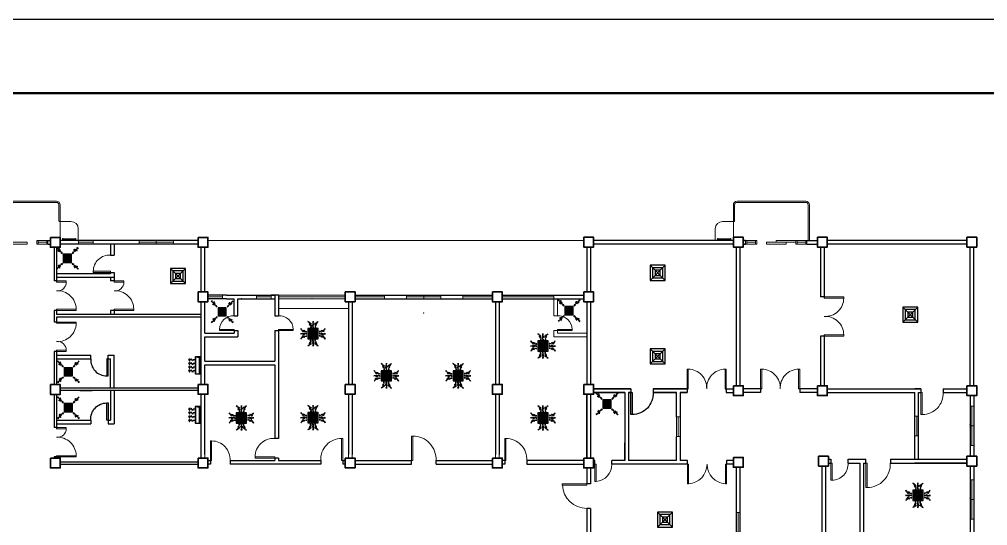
# Model space of a CAD drawing. Header units: millimetres. Extents: x 150 to 360, y 293 to 443.
# Drawn here: x 189.41 to 228.89, y 342.28 to 362.92 of the extents above; entities that cross this region are included whole.
import ezdxf

# ---------------------------------------------------------------- set-up
doc = ezdxf.new("R2010")
doc.units = ezdxf.units.MM
doc.header["$MEASUREMENT"] = 0
for name, color, linetype in [('.1', 1, 'Continuous'), ('AIR', 7, 'Continuous'), ('diffuser', 7, 'Continuous'), ('Legends', 7, 'Continuous'), ('template', 7, 'Continuous')]:
    doc.layers.add(name, color=color, linetype=linetype)

# ---------------------------------------------------------------- blocks, each defined once
blk = doc.blocks.new('dr 900')
at = {"color": 8, "ltscale": 0.03}
blk.add_lwpolyline([(0, 0), (0.05, 0), (0.05, 0.9), (0, 0.9)], close=True, dxfattribs=at)
blk.add_arc((0.05, 0.049), 0.851, 356.7268, 90, dxfattribs=at)
blk = doc.blocks.new('dr 700')
at = {"color": 8, "ltscale": 0.03}
blk.add_lwpolyline([(0, 0), (0.05, 0), (0.05, 0.7), (0, 0.7)], close=True, dxfattribs=at)
blk.add_arc((0.05, 0.048), 0.652, 355.7578, 90, dxfattribs=at)
blk = doc.blocks.new('GRILL-C-IN')
at = {"layer": 'AIR', "ltscale": 3}
for p, q in [((-0.623, 0.601), (-0.674, 0.651)), ((-0.601, 0.623), (-0.651, 0.674)), ((-0.637, 0.637), (-0.3, 0.3)), ((0.637, 0.637), (0.3, 0.3)), ((0.601, 0.623), (0.651, 0.674)), ((0.623, 0.601), (0.674, 0.651)), ((-0.637, -0.637), (-0.3, -0.3)), ((0.637, -0.637), (0.3, -0.3)), ((-0.623, -0.601), (-0.674, -0.651)), ((-0.601, -0.623), (-0.651, -0.674)), ((0.601, -0.623), (0.651, -0.674)), ((0.623, -0.601), (0.674, -0.651))]:
    blk.add_line(p, q, dxfattribs=at)
at = {"layer": 'AIR'}
for p, q in [((-0.188, 0.187), (0.187, -0.188)), ((0.187, 0.187), (-0.188, -0.188))]:
    blk.add_line(p, q, dxfattribs=at)
at = {"layer": 'AIR', "ltscale": 3}
for points in [[(-0.362, 0.393), (-0.393, 0.362), (-0.3, 0.3)], [(0.393, 0.362), (0.362, 0.393), (0.3, 0.3)], [(-0.362, -0.393), (-0.393, -0.362), (-0.3, -0.3)], [(0.393, -0.362), (0.362, -0.393), (0.3, -0.3)]]:
    blk.add_lwpolyline(points, close=True, dxfattribs=at)
at = {"layer": 'AIR'}
for points in [[(-0.25, -0.25), (0.25, -0.25), (0.25, 0.25), (-0.25, 0.25)], [(-0.188, -0.188), (0.187, -0.188), (0.187, 0.187), (-0.188, 0.187)], [(-0.125, -0.125), (0.125, -0.125), (0.125, 0.125), (-0.125, 0.125)], [(-0.062, -0.062), (0.062, -0.062), (0.062, 0.062), (-0.062, 0.062)]]:
    blk.add_lwpolyline(points, close=True, dxfattribs=at)
at = {"layer": 'AIR', "ltscale": 3}
for points in [[(-0.441, 0.441), (-0.512, 0.404), (-0.432, 0.514), (-0.568, 0.43), (-0.477, 0.6), (-0.561, 0.561)], [(0.441, 0.441), (0.404, 0.512), (0.514, 0.432), (0.43, 0.568), (0.6, 0.477), (0.561, 0.561)], [(-0.441, -0.441), (-0.512, -0.404), (-0.432, -0.514), (-0.568, -0.43), (-0.477, -0.6), (-0.561, -0.561)], [(0.441, -0.441), (0.404, -0.512), (0.514, -0.432), (0.43, -0.568), (0.6, -0.477), (0.561, -0.561)]]:
    blk.add_spline(points, degree=3, dxfattribs=at)
for points in [[(-0.3, 0.3), (-0.362, 0.393), (-0.393, 0.362)], [(0.3, 0.3), (0.393, 0.362), (0.362, 0.393)], [(-0.3, -0.3), (-0.362, -0.393), (-0.393, -0.362)], [(0.3, -0.3), (0.393, -0.362), (0.362, -0.393)]]:
    blk.add_solid(points, dxfattribs=at)
blk = doc.blocks.new('AC-S-12')
at = {"layer": 'diffuser'}
for p, q in [((-0.15, 0.15), (0.15, -0.15)), ((0.15, 0.15), (-0.15, -0.15)), ((-0.15, 0.15), (-0.15, -0.15)), ((0.15, 0.15), (-0.15, 0.15)), ((-0.1, 0.1), (-0.1, -0.1)), ((0.1, 0.1), (-0.1, 0.1)), ((-0.05, 0.05), (-0.05, -0.05)), ((0.05, 0.05), (-0.05, 0.05)), ((0.05, -0.05), (0.05, 0.05)), ((0.1, -0.1), (0.1, 0.1)), ((0.15, -0.15), (0.15, 0.15)), ((-0.15, -0.15), (0.15, -0.15)), ((-0.1, -0.1), (0.1, -0.1)), ((-0.05, -0.05), (0.05, -0.05))]:
    blk.add_line(p, q, dxfattribs=at)
for points in [[(-0.358, 0.358, 0, 0.0447, 0), (-0.295, 0.295, 0, 0, 0), (-0.15, 0.15, 0, 0, 0)], [(0.358, 0.358, 0, 0.0447, 0), (0.295, 0.295, 0, 0, 0), (0.15, 0.15, 0, 0, 0)], [(-0.358, -0.358, 0, 0.0447, 0), (-0.295, -0.295, 0, 0, 0), (-0.15, -0.15, 0, 0, 0)], [(0.358, -0.358, 0, 0.0447, 0), (0.295, -0.295, 0, 0, 0), (0.15, -0.15, 0, 0, 0)]]:
    blk.add_lwpolyline(points, format="xyseb", dxfattribs=at)
blk = doc.blocks.new('fcu')
at = {"layer": 'diffuser', "xscale": 2.052644456280903, "yscale": 2.052644456280903, "zscale": 2.052644456280903}
blk.add_blockref('AC-S-12', (0, 0), dxfattribs=at)
blk = doc.blocks.new('FCU-13000P (CASSETTE SPLIT)')
at = {"layer": 'AIR', "ltscale": 3}
for p, q in [((0, 0.523), (0, 1)), ((-0.523, 0), (-1, 0)), ((-0.558, 0.193), (-0.487, 0.193)), ((-0.558, 0.162), (-0.487, 0.162)), ((-0.558, 0.016), (-0.487, 0.016)), ((-0.193, 0.558), (-0.193, 0.487)), ((-0.162, 0.558), (-0.162, 0.487)), ((-0.016, 0.558), (-0.016, 0.487)), ((0.016, 0.558), (0.016, 0.487)), ((0.162, 0.558), (0.162, 0.487)), ((0.193, 0.558), (0.193, 0.487)), ((0.558, 0.193), (0.487, 0.193)), ((0.558, 0.162), (0.487, 0.162)), ((0.558, 0.016), (0.487, 0.016)), ((0.523, 0), (1, 0)), ((-0.558, -0.016), (-0.487, -0.016)), ((-0.558, -0.162), (-0.487, -0.162)), ((-0.558, -0.193), (-0.487, -0.193)), ((-0.193, -0.558), (-0.193, -0.487)), ((-0.162, -0.558), (-0.162, -0.487)), ((-0.016, -0.558), (-0.016, -0.487)), ((0, -0.523), (0, -1)), ((0.016, -0.558), (0.016, -0.487)), ((0.162, -0.558), (0.162, -0.487)), ((0.193, -0.558), (0.193, -0.487)), ((0.558, -0.016), (0.487, -0.016)), ((0.558, -0.162), (0.487, -0.162)), ((0.558, -0.193), (0.487, -0.193))]:
    blk.add_line(p, q, dxfattribs=at)
at = {"layer": 'AIR'}
for p, q in [((0.295, -0.295), (-0.295, 0.295)), ((0.295, 0.295), (-0.295, -0.295))]:
    blk.add_line(p, q, dxfattribs=at)
at = {"layer": 'AIR', "ltscale": 3}
for points in [[(-0.335, 0.895), (-0.311, 0.932), (-0.416, 0.973)], [(-0.022, 0.89), (0.022, 0.89), (0, 1)], [(0.335, 0.895), (0.311, 0.932), (0.416, 0.973)], [(-0.89, 0.022), (-0.89, -0.022), (-1, 0)], [(-0.895, 0.335), (-0.932, 0.311), (-0.973, 0.416)], [(0.89, 0.022), (0.89, -0.022), (1, 0)], [(0.895, 0.335), (0.932, 0.311), (0.973, 0.416)], [(-0.895, -0.335), (-0.932, -0.311), (-0.973, -0.416)], [(0.895, -0.335), (0.932, -0.311), (0.973, -0.416)], [(-0.335, -0.895), (-0.311, -0.932), (-0.416, -0.973)], [(-0.022, -0.89), (0.022, -0.89), (0, -1)], [(0.335, -0.895), (0.311, -0.932), (0.416, -0.973)]]:
    blk.add_lwpolyline(points, close=True, dxfattribs=at)
at = {"layer": 'AIR'}
for points in [[(-0.323, 0.914, -0.171809), (-0.178, 0.558), (-0.178, 0.522)], [(0.323, 0.914, 0.171809), (0.178, 0.558), (0.178, 0.522)], [(-0.914, 0.323, 0.171809), (-0.558, 0.178), (-0.522, 0.178)], [(0.914, 0.323, -0.171809), (0.558, 0.178), (0.522, 0.178)], [(-0.914, -0.323, -0.171809), (-0.558, -0.178), (-0.522, -0.178)], [(-0.323, -0.914, 0.171809), (-0.178, -0.558), (-0.178, -0.522)], [(0.323, -0.914, -0.171809), (0.178, -0.558), (0.178, -0.522)], [(0.914, -0.323, 0.171809), (0.558, -0.178), (0.522, -0.178)]]:
    blk.add_lwpolyline(points, format="xyb", dxfattribs=at)
for points in [[(-0.41, -0.41), (0.41, -0.41), (0.41, 0.41), (-0.41, 0.41)], [(-0.373, 0.31), (-0.348, 0.31), (-0.348, -0.31), (-0.373, -0.31)], [(-0.31, 0.372), (0.31, 0.372), (0.31, 0.348), (-0.31, 0.348)], [(-0.26, -0.26), (0.26, -0.26), (0.26, 0.26), (-0.26, 0.26)], [(-0.21, -0.21), (0.21, -0.21), (0.21, 0.21), (-0.21, 0.21)], [(-0.16, -0.16), (0.16, -0.16), (0.16, 0.16), (-0.16, 0.16)], [(-0.11, -0.11), (0.11, -0.11), (0.11, 0.11), (-0.11, 0.11)], [(-0.06, -0.06), (0.06, -0.06), (0.06, 0.06), (-0.06, 0.06)], [(0.372, 0.31), (0.348, 0.31), (0.348, -0.31), (0.372, -0.31)], [(-0.31, -0.373), (0.31, -0.373), (0.31, -0.348), (-0.31, -0.348)]]:
    blk.add_lwpolyline(points, close=True, dxfattribs=at)
blk.add_lwpolyline([(-0.26, -0.31), (0.26, -0.31, 0.414214), (0.31, -0.26), (0.31, 0.26, 0.414214), (0.26, 0.31), (-0.26, 0.31, 0.414214), (-0.31, 0.26), (-0.31, -0.26, 0.414214)], format="xyb", close=True, dxfattribs=at)
at = {"layer": 'AIR', "ltscale": 3}
for points in [[(-0.268, 0.84), (-0.231, 0.852), (-0.134, 0.882), (-0.422, 0.704), (0.005, 0.903), (-0.358, 0.645), (-0.239, 0.678), (-0.199, 0.69)], [(0.268, 0.84), (0.231, 0.852), (0.134, 0.882), (0.422, 0.704), (-0.005, 0.903), (0.358, 0.645), (0.239, 0.678), (0.199, 0.69)], [(-0.84, 0.268), (-0.852, 0.231), (-0.882, 0.134), (-0.704, 0.422), (-0.903, -0.005), (-0.645, 0.358), (-0.678, 0.239), (-0.69, 0.199)], [(0.84, 0.268), (0.852, 0.231), (0.882, 0.134), (0.704, 0.422), (0.903, -0.005), (0.645, 0.358), (0.678, 0.239), (0.69, 0.199)], [(-0.84, -0.268), (-0.852, -0.231), (-0.882, -0.134), (-0.704, -0.422), (-0.903, 0.005), (-0.645, -0.358), (-0.678, -0.239), (-0.69, -0.199)], [(-0.268, -0.84), (-0.231, -0.852), (-0.134, -0.882), (-0.422, -0.704), (0.005, -0.903), (-0.358, -0.645), (-0.239, -0.678), (-0.199, -0.69)], [(0.268, -0.84), (0.231, -0.852), (0.134, -0.882), (0.422, -0.704), (-0.005, -0.903), (0.358, -0.645), (0.239, -0.678), (0.199, -0.69)], [(0.84, -0.268), (0.852, -0.231), (0.882, -0.134), (0.704, -0.422), (0.903, 0.005), (0.645, -0.358), (0.678, -0.239), (0.69, -0.199)]]:
    blk.add_open_spline(points, degree=3, knots=[0.0032834, 0.0032834, 0.0032834, 0.0032834, 0.0712567, 0.1924075, 0.3347111, 0.5062145, 0.5813292, 0.5813292, 0.5813292, 0.5813292], dxfattribs=at)
for points in [[(0, 0.8), (0.077, 0.776), (-0.058, 0.755), (0.098, 0.718), (-0.087, 0.663), (0, 0.631)], [(-0.8, 0), (-0.776, -0.077), (-0.755, 0.058), (-0.718, -0.098), (-0.663, 0.087), (-0.631, 0)], [(0.8, 0), (0.776, -0.077), (0.755, 0.058), (0.718, -0.098), (0.663, 0.087), (0.631, 0)], [(0, -0.8), (0.077, -0.776), (-0.058, -0.755), (0.098, -0.718), (-0.087, -0.663), (0, -0.631)]]:
    blk.add_spline(points, degree=3, dxfattribs=at)
for points in [[(-0.416, 0.973), (-0.335, 0.895), (-0.311, 0.932)], [(0, 1), (-0.022, 0.89), (0.022, 0.89)], [(0.416, 0.973), (0.335, 0.895), (0.311, 0.932)], [(-1, 0), (-0.89, 0.022), (-0.89, -0.022)], [(-0.973, 0.416), (-0.895, 0.335), (-0.932, 0.311)], [(1, 0), (0.89, 0.022), (0.89, -0.022)], [(0.973, 0.416), (0.895, 0.335), (0.932, 0.311)], [(-0.973, -0.416), (-0.895, -0.335), (-0.932, -0.311)], [(0.973, -0.416), (0.895, -0.335), (0.932, -0.311)], [(-0.416, -0.973), (-0.335, -0.895), (-0.311, -0.932)], [(0, -1), (-0.022, -0.89), (0.022, -0.89)], [(0.416, -0.973), (0.335, -0.895), (0.311, -0.932)]]:
    blk.add_solid(points, dxfattribs=at)
blk = doc.blocks.new('CARRIER-S30-32 (FCD)')
at = {"layer": 'AIR'}
for p, q in [((0.825, -0.05), (-0.825, -0.05)), ((0.825, -0.075), (-0.825, -0.075)), ((0.825, -0.1), (-0.825, -0.1)), ((0.825, -0.125), (-0.825, -0.125)), ((0.825, -0.15), (-0.825, -0.15)), ((-0.6, -0.025), (-0.6, -0.175)), ((-0.4, -0.025), (-0.4, -0.175)), ((-0.2, -0.025), (-0.2, -0.175)), ((0, -0.025), (0, -0.175)), ((0.2, -0.025), (0.2, -0.175)), ((0.4, -0.025), (0.4, -0.175)), ((0.6, -0.025), (0.6, -0.175))]:
    blk.add_line(p, q, dxfattribs=at)
for points in [[(-0.8, -0.62), (0.8, -0.62, 0.414214), (0.85, -0.57), (0.85, 0), (-0.85, 0), (-0.85, -0.57, 0.414214)], [(-0.8, -0.595), (0.8, -0.595, 0.414214), (0.825, -0.57), (0.825, -0.525), (-0.825, -0.525), (-0.825, -0.57, 0.414214)]]:
    blk.add_lwpolyline(points, format="xyb", close=True, dxfattribs=at)
for points in [[(-0.825, -0.025), (0.825, -0.025), (0.825, -0.175), (-0.825, -0.175)], [(-0.664, -1.134), (-0.562, -1.239), (-0.697, -1.177)], [(-0.461, -1.134), (-0.562, -1.239), (-0.428, -1.177)], [(-0.289, -1.134), (-0.188, -1.239), (-0.322, -1.177)], [(-0.086, -1.134), (-0.188, -1.239), (-0.053, -1.177)], [(0.086, -1.134), (0.187, -1.239), (0.053, -1.177)], [(0.289, -1.134), (0.187, -1.239), (0.322, -1.177)], [(0.461, -1.134), (0.562, -1.239), (0.428, -1.177)], [(0.664, -1.134), (0.562, -1.239), (0.697, -1.177)]]:
    blk.add_lwpolyline(points, close=True, dxfattribs=at)
for points in [[(-0.562, -0.678), (-0.562, -0.794), (-0.44, -0.843), (-0.667, -0.996), (-0.562, -1.044), (-0.562, -1.239)], [(-0.188, -0.678), (-0.188, -0.794), (-0.065, -0.843), (-0.292, -0.996), (-0.188, -1.044), (-0.188, -1.239)], [(0.187, -0.678), (0.187, -0.794), (0.31, -0.843), (0.083, -0.996), (0.187, -1.044), (0.187, -1.239)], [(0.562, -0.678), (0.562, -0.794), (0.685, -0.843), (0.458, -0.996), (0.562, -1.044), (0.562, -1.239)]]:
    blk.add_lwpolyline(points, dxfattribs=at)
for centre in [(-0.8, -0.285), (-0.8, -0.36)]:
    blk.add_circle(centre, 0.0187, dxfattribs=at)

msp = doc.modelspace()

# ---------------------------------------------------------------- linework, layer by layer
at = {"layer": '.1', "color": 0}
msp.add_line((249.294, 362.92), (150.018, 362.92), dxfattribs=at)
at = {"color": 8, "lineweight": 9}
for p, q in [((191.512, 354.679), (191.042, 354.679)), ((218.082, 354.68), (218.552, 354.68)), ((191.812, 353.904), (191.812, 354.379)), ((217.782, 353.905), (217.782, 354.38)), ((218.522, 354.507), (218.522, 354.032)), ((191.072, 353.904), (191.872, 353.904)), ((191.192, 353.984), (191.172, 353.984)), ((191.172, 353.984), (191.172, 353.904)), ((191.192, 353.904), (191.192, 353.984)), ((191.442, 353.974), (191.192, 353.974)), ((191.442, 353.954), (191.192, 353.954)), ((191.442, 353.974), (191.692, 353.974)), ((191.442, 353.954), (191.692, 353.954)), ((191.692, 353.904), (191.692, 353.984)), ((191.692, 353.984), (191.712, 353.984)), ((191.712, 353.984), (191.712, 353.904)), ((191.822, 353.754), (191.822, 353.904)), ((192.422, 353.904), (191.822, 353.904)), ((192.422, 353.829), (191.822, 353.829)), ((192.422, 353.754), (192.422, 353.904)), ((194.291, 353.904), (194.291, 353.754)), ((195.691, 353.829), (194.291, 353.829)), ((194.991, 353.904), (194.991, 353.754)), ((195.691, 353.754), (195.691, 353.904)), ((212.422, 353.905), (197.097, 353.905)), ((217.901, 353.983), (217.881, 353.983)), ((217.881, 353.983), (217.881, 353.903)), ((217.901, 353.903), (217.901, 353.983)), ((218.151, 353.973), (217.901, 353.973)), ((218.151, 353.953), (217.901, 353.953)), ((218.151, 353.973), (218.401, 353.973)), ((218.151, 353.953), (218.401, 353.953)), ((218.401, 353.903), (218.401, 353.983)), ((218.401, 353.983), (218.421, 353.983)), ((218.421, 353.983), (218.421, 353.903)), ((191.166, 353.754), (191.766, 353.754)), ((191.766, 353.754), (192.366, 353.754)), ((192.372, 353.754), (191.872, 353.754)), ((196.822, 350.88), (196.822, 351.407)), ((197.097, 351.68), (197.097, 351.68)), ((197.097, 351.68), (197.697, 351.68)), ((197.697, 351.605), (197.097, 351.607)), ((197.697, 351.68), (197.697, 351.53)), ((199.072, 351.53), (199.072, 351.68)), ((199.072, 351.605), (199.672, 351.605)), ((199.672, 351.53), (199.072, 351.53)), ((199.672, 351.68), (199.672, 351.53)), ((200.734, 351.68), (199.972, 351.68)), ((202.697, 351.607), (199.972, 351.607)), ((200.734, 351.53), (199.972, 351.53)), ((201.934, 351.68), (200.734, 351.68)), ((201.934, 351.53), (200.734, 351.53)), ((201.934, 351.68), (202.697, 351.68)), ((201.934, 351.53), (202.697, 351.53)), ((203.097, 351.68), (203.097, 351.68)), ((204.297, 351.605), (203.097, 351.607)), ((204.297, 351.68), (204.297, 351.53)), ((205.197, 351.53), (205.197, 351.68)), ((206.597, 351.605), (205.197, 351.605)), ((205.897, 351.53), (205.197, 351.53)), ((205.897, 351.68), (205.897, 351.53)), ((205.897, 351.68), (206.597, 351.68)), ((206.597, 351.68), (206.597, 351.53)), ((207.497, 351.68), (207.497, 351.53)), ((207.497, 351.605), (208.697, 351.605)), ((209.097, 351.68), (209.097, 351.68)), ((211.197, 351.605), (209.097, 351.607)), ((211.197, 351.53), (211.197, 351.68)), ((211.197, 351.53), (211.347, 351.53)), ((212.547, 351.407), (212.547, 350.13)), ((196.972, 351.38), (196.972, 350.88)), ((212.547, 351.38), (212.547, 350.88)), ((192.372, 347.879), (191.872, 347.879)), ((192.372, 347.779), (191.872, 347.779)), ((228.172, 346.942), (228.172, 347.582)), ((228.322, 346.942), (228.322, 347.582)), ((228.172, 346.345), (228.172, 347.145)), ((228.172, 347.145), (228.322, 347.145)), ((228.247, 347.145), (228.247, 345.545)), ((228.322, 347.145), (228.322, 345.545)), ((216.197, 345.904), (216.197, 346.717)), ((216.347, 346.717), (216.197, 346.717)), ((216.272, 346.717), (216.272, 345.917)), ((216.347, 346.317), (216.347, 346.817)), ((225.922, 345.929), (225.922, 346.805)), ((226.072, 346.742), (225.922, 346.742)), ((225.997, 346.742), (225.997, 345.942)), ((226.072, 346.342), (226.072, 346.842)), ((228.172, 345.742), (228.172, 346.942)), ((228.322, 345.806), (228.322, 347.006)), ((228.322, 345.742), (228.322, 346.942)), ((214.097, 346.105), (214.097, 346.605)), ((216.347, 346.317), (216.347, 345.817)), ((226.072, 346.342), (226.072, 345.842)), ((228.172, 346.345), (228.322, 346.345)), ((216.347, 345.917), (216.197, 345.917)), ((226.072, 345.942), (225.922, 345.942)), ((228.322, 345.545), (228.172, 345.545)), ((196.822, 345.18), (196.822, 345.032)), ((196.972, 345.18), (196.972, 345.032)), ((202.822, 345.032), (202.822, 345.18)), ((202.972, 345.032), (202.972, 345.18)), ((208.822, 345.032), (208.822, 345.18)), ((208.972, 345.032), (208.972, 345.18)), ((197.097, 344.93), (197.097, 344.93)), ((197.097, 344.78), (197.097, 344.78)), ((203.097, 344.93), (203.097, 344.93)), ((203.097, 344.78), (203.097, 344.78)), ((228.172, 344.067), (228.172, 344.707)), ((228.322, 344.067), (228.322, 344.707)), ((228.172, 343.345), (228.172, 344.145)), ((228.172, 344.145), (228.322, 344.145)), ((228.172, 344.067), (228.172, 342.867)), ((228.247, 344.145), (228.247, 342.545)), ((228.322, 344.145), (228.322, 342.545)), ((228.322, 344.067), (228.322, 342.867)), ((228.322, 342.806), (228.322, 344.006)), ((228.172, 343.345), (228.322, 343.345)), ((218.797, 342.808), (218.647, 342.808)), ((218.722, 342.808), (218.722, 342.008)), ((228.322, 342.545), (228.172, 342.545))]:
    msp.add_line(p, q, dxfattribs=at)
at = {"color": 8, "lineweight": 13}
for p, q in [((190.172, 353.904), (190.522, 353.904)), ((190.522, 353.829), (190.172, 353.829)), ((219.022, 353.905), (219.022, 353.755)), ((219.422, 353.905), (219.072, 353.905)), ((219.072, 353.83), (219.422, 353.83)), ((221.122, 353.905), (221.472, 353.905)), ((221.472, 353.83), (221.122, 353.83)), ((190.172, 353.754), (190.522, 353.754)), ((219.422, 353.755), (219.072, 353.755)), ((221.122, 353.755), (221.472, 353.755)), ((212.872, 344.78), (212.872, 344.08)), ((212.872, 344.78), (212.922, 344.78)), ((212.922, 344.08), (212.922, 344.78)), ((216.647, 344.78), (216.647, 343.98)), ((216.697, 344.78), (216.647, 344.78)), ((216.697, 343.98), (216.697, 344.78)), ((218.197, 343.98), (218.197, 344.78)), ((218.197, 344.78), (218.247, 344.78)), ((218.247, 344.78), (218.247, 343.98)), ((212.547, 343.98), (211.547, 343.98)), ((211.547, 343.98), (211.547, 343.93)), ((211.547, 343.93), (212.547, 343.93)), ((212.547, 343.93), (212.547, 343.98)), ((212.872, 344.08), (212.922, 344.08)), ((216.647, 343.98), (216.697, 343.98)), ((218.247, 343.98), (218.197, 343.98))]:
    msp.add_line(p, q, dxfattribs=at)
at = {"color": 8, "lineweight": 25}
for p, q in [((190.572, 353.904), (190.672, 353.904)), ((196.697, 353.905), (191.072, 353.904)), ((218.522, 353.905), (212.822, 353.905)), ((218.922, 353.905), (219.022, 353.905)), ((218.922, 353.905), (219.022, 353.905)), ((219.022, 353.905), (218.922, 353.905)), ((221.522, 353.905), (221.947, 353.905)), ((228.047, 353.905), (222.347, 353.905)), ((190.572, 353.754), (190.672, 353.754)), ((190.822, 353.629), (190.822, 352.255)), ((190.922, 353.629), (190.922, 352.204)), ((196.697, 353.755), (191.072, 353.755)), ((196.822, 351.807), (196.822, 353.631)), ((196.972, 351.807), (196.972, 353.631)), ((212.547, 353.632), (212.547, 351.807)), ((212.697, 353.632), (212.697, 351.807)), ((218.522, 353.755), (212.822, 353.755)), ((218.647, 347.982), (218.647, 353.632)), ((218.797, 347.982), (218.797, 353.632)), ((218.922, 353.755), (219.022, 353.755)), ((219.022, 353.755), (218.922, 353.755)), ((221.522, 353.755), (221.947, 353.755)), ((222.072, 353.632), (222.072, 351.607)), ((222.222, 353.632), (222.222, 351.557)), ((228.047, 353.755), (222.347, 353.755)), ((228.172, 347.982), (228.172, 353.632)), ((228.322, 347.982), (228.322, 353.632)), ((190.922, 352.255), (190.822, 352.255)), ((196.822, 348.032), (196.822, 351.407)), ((196.972, 350.13), (196.972, 351.407)), ((197.859, 351.68), (197.097, 351.68)), ((197.859, 351.53), (197.097, 351.53)), ((197.859, 351.68), (199.059, 351.68)), ((197.859, 351.53), (198.172, 351.53)), ((198.322, 351.53), (199.059, 351.53)), ((199.059, 351.68), (199.822, 351.68)), ((199.059, 351.53), (199.822, 351.53)), ((199.822, 351.68), (199.672, 351.68)), ((199.822, 351.68), (199.822, 350.83)), ((199.972, 351.68), (199.822, 351.68)), ((199.972, 351.68), (199.972, 350.83)), ((202.822, 351.407), (202.822, 348.032)), ((202.972, 351.407), (202.972, 348.032)), ((203.097, 351.68), (208.697, 351.68)), ((203.097, 351.53), (208.697, 351.53)), ((208.822, 351.407), (208.822, 348.032)), ((208.972, 351.407), (208.972, 348.032)), ((209.097, 351.68), (212.422, 351.68)), ((209.097, 351.53), (212.422, 351.53)), ((212.547, 351.407), (212.547, 348.032)), ((212.697, 351.407), (212.697, 348.032)), ((212.697, 351.407), (212.697, 348.032)), ((222.222, 351.607), (222.072, 351.607)), ((190.822, 351.054), (190.822, 350.83)), ((190.922, 351.054), (190.822, 351.054)), ((190.922, 351.104), (190.922, 350.88)), ((190.822, 350.83), (190.822, 350.579)), ((196.822, 350.88), (190.922, 350.88)), ((196.822, 350.78), (190.922, 350.78)), ((190.922, 350.78), (190.922, 350.529)), ((196.822, 348.032), (196.822, 350.78)), ((199.822, 350.83), (199.972, 350.83)), ((190.922, 350.579), (190.822, 350.579)), ((199.822, 350.23), (199.822, 348.98)), ((199.822, 350.23), (199.972, 350.23)), ((199.972, 350.23), (199.972, 345.83)), ((196.972, 348.98), (196.972, 349.98)), ((212.547, 349.98), (212.547, 348.032)), ((222.072, 350.007), (222.072, 347.982)), ((222.222, 350.007), (222.072, 350.007)), ((222.222, 350.057), (222.222, 347.982)), ((190.922, 349.429), (190.922, 348.03)), ((190.822, 349.379), (190.822, 348.03)), ((190.922, 349.379), (190.822, 349.379)), ((196.972, 348.98), (199.822, 348.98)), ((196.972, 348.032), (196.972, 348.83)), ((196.972, 348.83), (199.822, 348.83)), ((199.822, 348.83), (199.822, 345.83)), ((196.697, 347.88), (191.072, 347.88)), ((212.822, 347.855), (214.347, 347.855)), ((214.347, 347.855), (212.822, 347.855)), ((214.347, 347.855), (214.347, 347.705)), ((215.247, 347.855), (216.684, 347.855)), ((216.647, 347.855), (215.247, 347.855)), ((215.247, 347.855), (215.247, 347.705)), ((216.634, 347.855), (216.634, 347.705)), ((218.184, 347.855), (218.522, 347.855)), ((218.234, 347.855), (218.234, 347.705)), ((219.684, 347.855), (218.922, 347.855)), ((219.634, 347.855), (219.634, 347.705)), ((221.947, 347.855), (221.184, 347.855)), ((221.234, 347.855), (221.234, 347.705)), ((222.347, 347.855), (226.172, 347.855)), ((222.522, 347.855), (226.172, 347.855)), ((226.172, 347.855), (225.922, 347.855)), ((226.172, 347.855), (226.172, 347.705)), ((227.072, 347.855), (228.047, 347.855)), ((227.072, 347.855), (228.047, 347.855)), ((227.072, 347.855), (227.072, 347.705)), ((190.822, 347.63), (190.822, 346.279)), ((190.922, 347.63), (190.922, 346.229)), ((196.697, 347.78), (191.072, 347.78)), ((196.822, 345.032), (196.822, 347.632)), ((196.822, 345.18), (196.822, 347.632)), ((196.972, 345.18), (196.972, 347.632)), ((202.822, 347.632), (202.822, 345.18)), ((202.972, 347.632), (202.972, 345.18)), ((208.822, 347.632), (208.822, 345.18)), ((208.972, 347.632), (208.972, 345.18)), ((212.547, 347.632), (212.547, 345.032)), ((212.547, 345.032), (212.547, 347.632)), ((212.697, 347.632), (212.697, 345.032)), ((212.697, 347.632), (212.697, 345.032)), ((212.822, 347.705), (214.097, 347.705)), ((214.097, 347.705), (212.822, 347.705)), ((214.097, 347.705), (214.097, 344.93)), ((214.247, 347.705), (214.347, 347.705)), ((214.247, 347.705), (214.247, 344.93)), ((214.347, 347.705), (214.247, 347.705)), ((215.247, 347.705), (216.197, 347.705)), ((216.197, 347.705), (215.247, 347.705)), ((216.197, 346.717), (216.197, 347.705)), ((216.347, 347.705), (216.634, 347.705)), ((216.634, 347.705), (216.347, 347.705)), ((216.347, 347.705), (216.347, 344.93)), ((218.234, 347.705), (218.522, 347.705)), ((219.634, 347.705), (218.922, 347.705)), ((221.947, 347.705), (221.234, 347.705)), ((222.347, 347.705), (225.922, 347.705)), ((222.522, 347.705), (225.922, 347.705)), ((225.922, 344.98), (225.922, 347.705)), ((225.922, 346.73), (225.922, 347.705)), ((226.072, 347.705), (226.172, 347.705)), ((226.072, 347.705), (226.172, 347.705)), ((226.072, 344.98), (226.072, 347.705)), ((226.072, 346.73), (226.072, 347.705)), ((227.072, 347.705), (228.047, 347.705)), ((227.072, 347.705), (228.047, 347.705)), ((228.172, 347.582), (228.172, 345.107)), ((228.322, 347.582), (228.322, 345.107)), ((190.922, 346.279), (190.822, 346.279)), ((216.197, 344.93), (216.197, 345.904)), ((199.972, 345.83), (199.822, 345.83)), ((214.097, 344.93), (214.097, 345.655)), ((228.172, 345.742), (228.172, 345.107)), ((228.322, 345.742), (228.322, 345.107)), ((190.822, 345.079), (190.822, 345.03)), ((190.922, 345.079), (190.822, 345.079)), ((190.922, 345.129), (190.922, 345.03)), ((191.072, 344.88), (196.697, 344.88)), ((191.072, 344.78), (196.697, 344.78)), ((197.097, 344.93), (197.197, 344.93)), ((197.197, 344.78), (197.097, 344.78)), ((197.197, 344.93), (197.197, 344.78)), ((197.997, 344.93), (199.822, 344.93)), ((197.997, 344.93), (197.997, 344.78)), ((201.697, 344.78), (197.997, 344.78)), ((199.822, 345.03), (199.822, 344.93)), ((199.972, 345.03), (199.822, 345.03)), ((199.972, 345.03), (199.972, 344.93)), ((199.972, 344.93), (201.697, 344.93)), ((201.697, 344.93), (201.697, 344.78)), ((202.597, 344.93), (202.697, 344.93)), ((202.597, 344.93), (202.597, 344.78)), ((202.697, 344.78), (202.597, 344.78)), ((203.097, 344.93), (205.397, 344.93)), ((203.097, 344.78), (205.397, 344.78)), ((205.397, 344.78), (205.397, 344.93)), ((206.397, 344.93), (208.697, 344.93)), ((206.397, 344.78), (206.397, 344.93)), ((206.397, 344.78), (208.697, 344.78)), ((209.197, 344.93), (209.097, 344.93)), ((209.097, 344.93), (209.097, 344.93)), ((209.197, 344.78), (209.097, 344.78)), ((209.097, 344.78), (209.097, 344.78)), ((209.197, 344.93), (209.197, 344.78)), ((212.422, 344.93), (210.097, 344.93)), ((210.097, 344.93), (210.097, 344.78)), ((210.097, 344.78), (212.422, 344.78)), ((212.872, 344.93), (212.822, 344.93)), ((212.872, 344.78), (212.822, 344.78)), ((212.872, 344.78), (212.872, 344.93)), ((214.097, 344.93), (213.572, 344.93)), ((216.647, 344.78), (213.572, 344.78)), ((214.097, 344.93), (213.997, 344.93)), ((216.197, 344.93), (214.247, 344.93)), ((216.647, 344.93), (216.347, 344.93)), ((216.647, 344.78), (216.647, 344.93)), ((218.522, 344.93), (218.247, 344.93)), ((218.247, 344.93), (218.247, 344.78)), ((218.522, 344.78), (218.247, 344.78)), ((222.397, 344.98), (222.497, 344.98)), ((222.397, 344.98), (222.497, 344.98)), ((222.397, 344.83), (222.497, 344.83)), ((222.397, 344.83), (222.497, 344.83)), ((223.197, 344.98), (223.922, 344.98)), ((223.197, 344.83), (223.197, 344.98)), ((223.197, 344.83), (223.672, 344.83)), ((223.272, 344.98), (223.922, 344.98)), ((223.272, 344.83), (223.672, 344.83)), ((223.822, 344.83), (223.922, 344.83)), ((223.822, 344.83), (223.922, 344.83)), ((223.922, 344.83), (223.922, 344.98)), ((223.922, 344.83), (223.922, 344.98)), ((224.922, 344.98), (225.922, 344.98)), ((224.922, 344.98), (225.922, 344.98)), ((224.922, 344.98), (224.922, 344.83)), ((224.922, 344.83), (228.047, 344.83)), ((224.922, 344.83), (228.047, 344.83)), ((225.922, 344.98), (228.047, 344.98)), ((228.047, 344.83), (225.922, 344.83)), ((226.072, 344.98), (228.047, 344.98)), ((228.172, 344.707), (228.172, 341.982)), ((228.322, 344.707), (228.322, 341.982)), ((212.547, 344.632), (212.547, 343.98)), ((212.697, 344.632), (212.697, 343.98)), ((218.647, 342.008), (218.647, 344.657)), ((218.797, 342.008), (218.797, 344.657)), ((212.697, 343.98), (212.547, 343.98)), ((212.547, 342.98), (212.547, 342.008)), ((212.697, 342.98), (212.547, 342.98)), ((212.697, 342.98), (212.697, 342.008)), ((228.172, 342.867), (228.172, 341.982)), ((228.322, 342.867), (228.322, 341.982))]:
    msp.add_line(p, q, dxfattribs=at)
at = {"color": 8, "lineweight": 25, "ltscale": 0.3}
for p, q in [((193.122, 353.754), (193.122, 353.304)), ((193.272, 353.754), (193.272, 353.304)), ((193.122, 352.604), (193.122, 352.554)), ((193.272, 352.604), (193.272, 352.404)), ((190.922, 352.554), (193.122, 352.554)), ((190.922, 352.404), (193.272, 352.404)), ((190.922, 349.229), (192.322, 349.229)), ((190.922, 349.079), (192.322, 349.079)), ((192.322, 349.079), (192.322, 349.229)), ((193.022, 349.229), (193.272, 349.229)), ((193.022, 349.079), (193.022, 349.229)), ((193.022, 349.079), (193.122, 349.079)), ((193.122, 347.879), (193.122, 349.079)), ((193.272, 347.879), (193.272, 349.229)), ((193.122, 347.779), (193.122, 346.579)), ((193.272, 347.779), (193.272, 346.429)), ((190.922, 346.579), (192.322, 346.579)), ((190.922, 346.429), (192.322, 346.429)), ((192.322, 346.579), (192.322, 346.429)), ((193.022, 346.579), (193.122, 346.579)), ((193.022, 346.579), (193.022, 346.429)), ((193.022, 346.429), (193.272, 346.429)), ((213.572, 344.78), (213.572, 344.93)), ((222.122, 344.707), (222.122, 341.982)), ((222.272, 344.707), (222.272, 341.982)), ((222.497, 344.98), (222.497, 344.83)), ((223.672, 344.83), (223.672, 341.855)), ((223.822, 344.83), (223.822, 341.855))]:
    msp.add_line(p, q, dxfattribs=at)
at = {"color": 8, "linetype": 'Continuous', "lineweight": 25}
for p, q in [((193.122, 353.304), (193.272, 353.304)), ((193.122, 352.554), (193.122, 352.604)), ((193.122, 352.604), (193.272, 352.604)), ((193.122, 352.404), (193.122, 352.254)), ((193.272, 352.254), (193.122, 352.254)), ((193.272, 352.404), (193.272, 352.254)), ((193.122, 351.054), (193.122, 350.879)), ((193.272, 351.054), (193.122, 351.054)), ((193.272, 351.054), (193.272, 350.879))]:
    msp.add_line(p, q, dxfattribs=at)
at = {"color": 8, "lineweight": 25, "ltscale": 0.4}
for p, q in [((198.172, 350.83), (198.172, 351.53)), ((198.322, 350.83), (198.322, 351.53)), ((198.172, 350.83), (198.322, 350.83)), ((198.172, 350.23), (198.322, 350.23)), ((198.172, 350.23), (198.172, 350.13)), ((198.322, 350.23), (198.322, 349.98)), ((196.972, 350.13), (198.172, 350.13)), ((196.972, 350.13), (198.172, 350.13)), ((196.972, 349.98), (198.322, 349.98))]:
    msp.add_line(p, q, dxfattribs=at)
at = {"color": 8, "lineweight": 9, "ltscale": 0.4}
for p, q in [((211.197, 350.83), (211.197, 351.53)), ((211.347, 350.83), (211.347, 351.53)), ((202.822, 351.13), (199.972, 351.13)), ((211.347, 350.83), (211.197, 350.83)), ((211.347, 350.23), (211.197, 350.23)), ((211.197, 350.23), (211.197, 349.98)), ((211.347, 350.23), (211.347, 350.13)), ((212.547, 349.98), (211.197, 349.98)), ((212.547, 350.13), (211.347, 350.13)), ((212.547, 350.13), (211.347, 350.13))]:
    msp.add_line(p, q, dxfattribs=at)
at = {"color": 8, "lineweight": 13, "ltscale": 0.4}
msp.add_line((211.347, 350.28), (211.347, 350.23), dxfattribs=at)
at = {"color": 8, "lineweight": 9, "transparency": 33554687}
for points in [[(187.972, 353.904), (187.972, 355.354, -0.414214), (188.122, 355.504), (190.922, 355.504, -0.414214), (191.072, 355.354), (191.072, 354.029), (191.072, 354.679)], [(188.022, 353.904), (188.022, 355.354, -0.414214), (188.122, 355.454), (190.922, 355.454, -0.414214), (191.022, 355.354), (191.022, 354.699)], [(221.622, 353.905), (221.622, 355.355, 0.414214), (221.472, 355.505), (218.672, 355.505, 0.414214), (218.522, 355.355), (218.522, 354.03), (218.522, 354.68)], [(221.572, 353.905), (221.572, 355.355, 0.414214), (221.472, 355.455), (218.672, 355.455, 0.414214), (218.572, 355.355), (218.572, 354.7)]]:
    msp.add_lwpolyline(points, format="xyb", dxfattribs=at)
at = {"color": 8, "lineweight": 13}
for points in [[(188.922, 353.829), (189.722, 353.829), (189.722, 353.754), (188.922, 353.754)], [(190.122, 353.904), (190.122, 353.754), (190.172, 353.754), (190.172, 353.904)], [(190.522, 353.904), (190.522, 353.754), (190.572, 353.754), (190.572, 353.904)], [(219.072, 353.905), (219.072, 353.755), (219.022, 353.755), (219.022, 353.905)], [(219.472, 353.905), (219.472, 353.755), (219.422, 353.755), (219.422, 353.905)], [(220.672, 353.83), (219.872, 353.83), (219.872, 353.755), (220.672, 353.755)], [(221.072, 353.905), (220.272, 353.905), (220.272, 353.83), (221.072, 353.83)], [(221.072, 353.905), (221.072, 353.755), (221.122, 353.755), (221.122, 353.905)], [(221.472, 353.905), (221.472, 353.755), (221.522, 353.755), (221.522, 353.905)], [(205.397, 344.93), (205.447, 344.93), (205.447, 345.93), (205.397, 345.93)], [(223.922, 344.83), (223.972, 344.83), (223.972, 343.83), (223.922, 343.83)]]:
    msp.add_lwpolyline(points, close=True, dxfattribs=at)
at = {"color": 8, "lineweight": 35}
for points in [[(190.672, 354.029), (191.072, 354.029), (191.072, 353.629), (190.672, 353.629)], [(196.697, 354.031), (197.097, 354.031), (197.097, 353.631), (196.697, 353.631)], [(212.422, 354.032), (212.822, 354.032), (212.822, 353.632), (212.422, 353.632)], [(218.522, 354.032), (218.922, 354.032), (218.922, 353.632), (218.522, 353.632)], [(221.947, 354.032), (222.347, 354.032), (222.347, 353.632), (221.947, 353.632)], [(228.047, 354.032), (228.447, 354.032), (228.447, 353.632), (228.047, 353.632)], [(196.697, 351.807), (197.097, 351.807), (197.097, 351.407), (196.697, 351.407)], [(202.697, 351.807), (203.097, 351.807), (203.097, 351.407), (202.697, 351.407)], [(208.697, 351.807), (209.097, 351.807), (209.097, 351.407), (208.697, 351.407)], [(212.422, 351.807), (212.822, 351.807), (212.822, 351.407), (212.422, 351.407)], [(190.672, 348.03), (191.072, 348.03), (191.072, 347.63), (190.672, 347.63)], [(196.697, 348.032), (197.097, 348.032), (197.097, 347.632), (196.697, 347.632)], [(202.697, 348.032), (203.097, 348.032), (203.097, 347.632), (202.697, 347.632)], [(208.697, 348.032), (209.097, 348.032), (209.097, 347.632), (208.697, 347.632)], [(212.422, 348.032), (212.822, 348.032), (212.822, 347.632), (212.422, 347.632)], [(218.522, 347.982), (218.922, 347.982), (218.922, 347.582), (218.522, 347.582)], [(221.947, 347.982), (222.347, 347.982), (222.347, 347.582), (221.947, 347.582)], [(228.047, 347.982), (228.447, 347.982), (228.447, 347.582), (228.047, 347.582)], [(221.997, 345.107), (222.397, 345.107), (222.397, 344.707), (221.997, 344.707)], [(228.047, 345.107), (228.447, 345.107), (228.447, 344.707), (228.047, 344.707)], [(190.672, 345.03), (191.072, 345.03), (191.072, 344.63), (190.672, 344.63)], [(196.697, 345.032), (197.097, 345.032), (197.097, 344.632), (196.697, 344.632)], [(202.697, 345.032), (203.097, 345.032), (203.097, 344.632), (202.697, 344.632)], [(208.697, 345.032), (209.097, 345.032), (209.097, 344.632), (208.697, 344.632)], [(212.422, 345.032), (212.822, 345.032), (212.822, 344.632), (212.422, 344.632)], [(218.522, 345.057), (218.922, 345.057), (218.922, 344.657), (218.522, 344.657)]]:
    msp.add_lwpolyline(points, close=True, dxfattribs=at)
at = {"color": 8, "lineweight": 9}
for points in [[(191.822, 353.904), (192.422, 353.904), (192.422, 353.755), (191.822, 353.755)], [(194.291, 353.904), (195.691, 353.904), (195.691, 353.754), (194.291, 353.754)], [(197.097, 351.68), (197.697, 351.68), (197.697, 351.53), (197.097, 351.53)], [(199.072, 351.68), (199.672, 351.68), (199.672, 351.53), (199.072, 351.53)], [(203.097, 351.68), (204.297, 351.68), (204.297, 351.53), (203.097, 351.53)], [(205.197, 351.68), (206.597, 351.68), (206.597, 351.53), (205.197, 351.53)], [(207.497, 351.68), (208.697, 351.68), (208.697, 351.53), (207.497, 351.53)], [(209.097, 351.68), (211.197, 351.68), (211.197, 351.53), (209.097, 351.53)], [(228.172, 347.145), (228.322, 347.145), (228.322, 345.545), (228.172, 345.545)], [(216.197, 346.717), (216.347, 346.717), (216.347, 345.917), (216.197, 345.917)], [(216.197, 346.717), (216.347, 346.717), (216.347, 345.917), (216.197, 345.917)], [(225.922, 346.742), (226.072, 346.742), (226.072, 345.942), (225.922, 345.942)], [(228.172, 344.145), (228.322, 344.145), (228.322, 342.545), (228.172, 342.545)], [(218.647, 342.808), (218.797, 342.808), (218.797, 342.008), (218.647, 342.008)]]:
    msp.add_lwpolyline(points, close=True, dxfattribs=at)
at = {"color": 8, "lineweight": 13, "ltscale": 0.03}
for points in [[(193.122, 352.604), (193.122, 352.654), (192.422, 352.654), (192.422, 352.604)], [(190.922, 352.254), (190.922, 352.204), (191.322, 352.204), (191.322, 352.254)], [(193.272, 352.254), (193.272, 352.204), (193.672, 352.204), (193.672, 352.254)], [(222.222, 351.607), (222.222, 351.557), (223.022, 351.557), (223.022, 351.607)], [(190.922, 351.104), (190.922, 351.054), (191.722, 351.054), (191.722, 351.104)], [(193.272, 351.104), (193.272, 351.054), (194.072, 351.054), (194.072, 351.104)], [(190.922, 350.529), (190.922, 350.579), (191.722, 350.579), (191.722, 350.529)], [(198.172, 350.23), (198.172, 350.28), (197.572, 350.28), (197.572, 350.23)], [(199.972, 350.23), (199.972, 350.28), (200.572, 350.28), (200.572, 350.23)], [(211.347, 350.23), (211.347, 350.28), (211.947, 350.28), (211.947, 350.23)], [(222.222, 350.007), (222.222, 350.057), (223.022, 350.057), (223.022, 350.007)], [(190.922, 349.379), (190.922, 349.429), (191.322, 349.429), (191.322, 349.379)], [(216.634, 347.855), (216.684, 347.855), (216.684, 348.655), (216.634, 348.655)], [(218.234, 347.855), (218.184, 347.855), (218.184, 348.655), (218.234, 348.655)], [(219.634, 347.855), (219.684, 347.855), (219.684, 348.655), (219.634, 348.655)], [(221.234, 347.855), (221.184, 347.855), (221.184, 348.655), (221.234, 348.655)], [(226.172, 347.705), (226.222, 347.705), (226.222, 346.805), (226.172, 346.805)], [(190.922, 346.279), (190.922, 346.229), (191.322, 346.229), (191.322, 346.279)], [(197.197, 344.93), (197.247, 344.93), (197.247, 345.73), (197.197, 345.73)], [(202.597, 344.93), (202.547, 344.93), (202.547, 345.83), (202.597, 345.83)], [(209.197, 344.93), (209.247, 344.93), (209.247, 345.83), (209.197, 345.83)], [(190.922, 345.129), (190.922, 345.079), (191.722, 345.079), (191.722, 345.129)], [(199.822, 345.03), (199.822, 345.08), (199.022, 345.08), (199.022, 345.03)], [(222.497, 344.83), (222.547, 344.83), (222.547, 344.13), (222.497, 344.13)]]:
    msp.add_lwpolyline(points, close=True, dxfattribs=at)
at = {"color": 8, "lineweight": 9}
for centre, radius, start, end in [((191.042, 354.699), 0.02, 180, 270), ((191.512, 354.379), 0.3, 0, 90), ((218.082, 354.38), 0.3, 90, 180), ((218.552, 354.7), 0.02, 270, 0)]:
    msp.add_arc(centre, radius, start, end, dxfattribs=at)
at = {"color": 8, "lineweight": 13, "ltscale": 0.03}
for centre, radius, start, end in [((193.074, 352.654), 0.652, 85.7578, 180), ((190.969, 352.204), 0.353, 262.3719, 0), ((193.319, 352.204), 0.353, 262.3719, 0), ((190.97, 351.104), 0.752, 0, 93.6952), ((193.32, 351.104), 0.752, 0, 93.6952), ((222.27, 351.557), 0.752, 266.3048, 0), ((198.124, 350.28), 0.552, 85.0209, 180), ((200.02, 350.28), 0.552, 0, 94.9791), ((211.395, 350.28), 0.552, 0, 94.9791), ((222.27, 350.057), 0.752, 0, 93.6952), ((190.97, 350.529), 0.752, 266.3048, 0), ((190.969, 349.429), 0.353, 0, 97.6281), ((216.684, 347.903), 0.752, 356.3048, 90), ((218.184, 347.903), 0.752, 90, 183.6952), ((219.684, 347.903), 0.752, 356.3048, 90), ((221.184, 347.903), 0.752, 90, 183.6952), ((226.222, 347.656), 0.851, 270, 3.2732), ((190.969, 346.229), 0.353, 262.3719, 0), ((190.97, 345.129), 0.752, 0, 93.6952), ((197.247, 344.978), 0.752, 356.3048, 90), ((199.773, 345.08), 0.752, 86.3048, 180), ((202.547, 344.979), 0.851, 90, 183.2732), ((209.247, 344.979), 0.851, 356.7268, 90), ((222.547, 344.782), 0.652, 270, 4.2422)]:
    msp.add_arc(centre, radius, start, end, dxfattribs=at)
at = {"color": 8, "lineweight": 13}
for centre, radius, start, end in [((205.447, 344.979), 0.951, 357.0624, 90), ((212.872, 344.78), 0.7, 274.096, 0), ((216.647, 344.78), 0.8, 273.5833, 360), ((218.247, 344.78), 0.8, 180, 266.4167), ((223.972, 344.781), 0.951, 270, 2.9376), ((212.547, 343.98), 1, 182.866, 270)]:
    msp.add_arc(centre, radius, start, end, dxfattribs=at)
at = {"color": 8, "lineweight": 25}
msp.add_point((198.459, 351.53), dxfattribs=at)
at = {"color": 8, "lineweight": 9}
for p in [(201.334, 351.53), (212.547, 349.405), (228.172, 346.406), (228.172, 346.342), (228.172, 343.406)]:
    msp.add_point(p, dxfattribs=at)
at = {"color": 8, "lineweight": 9, "ltscale": 0.3}
for p in [(205.897, 350.941), (198.447, 346.715), (201.397, 346.194)]:
    msp.add_point(p, dxfattribs=at)
at = {"layer": 'template', "linetype": 'Continuous', "const_width": 0.0853}
msp.add_lwpolyline([(156.035, 295.532), (246.286, 295.532), (246.286, 359.911), (156.035, 359.911)], close=True, dxfattribs=at)

# ---------------------------------------------------------------- block references
at = {"color": 8, "lineweight": 13, "ltscale": 0.3, "rotation": 180}
msp.add_blockref('dr 700', (193.022, 349.079), dxfattribs=at)
at = {"color": 8, "lineweight": 13, "xscale": -1, "rotation": 180}
msp.add_blockref('dr 900', (214.347, 347.705), dxfattribs=at)
at = {"color": 8, "lineweight": 9, "ltscale": 0.3, "xscale": -1}
msp.add_blockref('dr 700', (193.022, 346.579), dxfattribs=at)
at = {"layer": 'AIR'}
for name, p, xscale, yscale, zscale in [('GRILL-C-IN', (191.365, 353.176), 0.6658363358532475, 0.6658363358532475, 0.6658363358532475), ('GRILL-C-IN', (197.677, 350.997), 0.6658363358532475, 0.6658363358532475, 0.6658363358532475), ('GRILL-C-IN', (211.821, 351.043), 0.6658363358532475, 0.6658363358532475, 0.6658363358532475), ('FCU-13000P (CASSETTE SPLIT)', (201.384, 350.099), 0.5113536813550488, 0.5113536813550488, 0.5113536813550488), ('FCU-13000P (CASSETTE SPLIT)', (210.759, 349.599), 0.5113536813550488, 0.5113536813550488, 0.5113536813550488), ('GRILL-C-IN', (191.404, 348.55), 0.6658363358532475, 0.6658363358532475, 0.6658363358532475), ('FCU-13000P (CASSETTE SPLIT)', (204.372, 348.384), 0.5113536813550488, 0.5113536813550488, 0.5113536813550488), ('FCU-13000P (CASSETTE SPLIT)', (207.301, 348.384), 0.5113536813550488, 0.5113536813550488, 0.5113536813550488), ('GRILL-C-IN', (191.404, 347.084), 0.6658363358532475, 0.6658363358532475, 0.6658363358532475), ('GRILL-C-IN', (213.369, 347.238), 0.6658363358532475, 0.6658363358532475, 0.6658363358532475), ('FCU-13000P (CASSETTE SPLIT)', (198.463, 346.67), 0.5113536813550488, 0.5113536813550488, 0.5113536813550488), ('FCU-13000P (CASSETTE SPLIT)', (201.384, 346.677), 0.5113536813550488, 0.5113536813550488, 0.5113536813550488), ('FCU-13000P (CASSETTE SPLIT)', (210.759, 346.67), 0.5113536813550488, 0.5113536813550488, 0.5113536813550488), ('FCU-13000P (CASSETTE SPLIT)', (226.049, 343.508), 0.5113536813550488, 0.5113536813550488, 0.5113536813550488)]:
    msp.add_blockref(name, p, dxfattribs=dict(at, xscale=xscale, yscale=yscale, zscale=zscale))
at = {"layer": 'AIR', "xscale": 0.4053817101480872, "yscale": 0.4053817101480872, "zscale": 0.4053817101480872, "rotation": 270}
for p in [(196.822, 348.813), (196.822, 346.795)]:
    msp.add_blockref('CARRIER-S30-32 (FCD)', p, dxfattribs=at)
at = {"layer": 'Legends', "linetype": 'Continuous', "lineweight": 25}
for p in [(215.434, 352.584), (195.876, 352.454), (225.734, 350.88), (215.434, 349.176), (215.731, 342.523)]:
    msp.add_blockref('fcu', p, dxfattribs=at)

doc.saveas('drawing.dxf')
